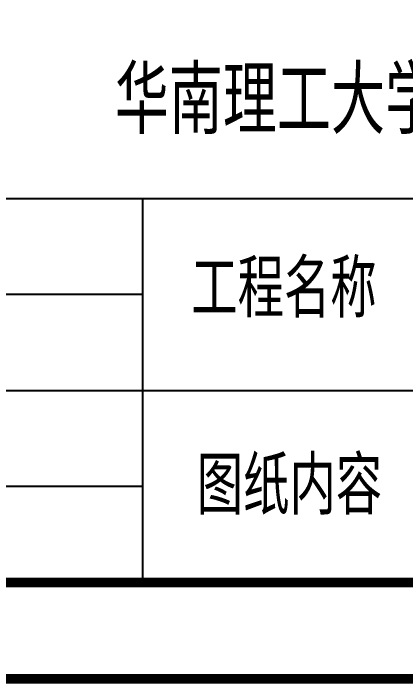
# Model space of a CAD drawing. Extents: x 31132 to 885236, y 345273 to 1212165.
# Drawn here: x 275056 to 277595, y 536341 to 540685 of the extents above; entities that cross this region are included whole.
import ezdxf

# ---------------------------------------------------------------- set-up
doc = ezdxf.new("R2010")
doc.units = 0
doc.header["$LTSCALE"] = 1000
for name, color, linetype in [('PUB_TITLE', 4, 'CONTINUOUS'), ('TEXT', 7, 'CONTINUOUS'), ('TK', 4, 'CONTINUOUS')]:
    doc.layers.add(name, color=color, linetype=linetype)
doc.styles.add('TSSD_Rein', font='tssdeng.shx', dxfattribs={"width": 0.7, "bigfont": 'hztxt.shx'})

msp = doc.modelspace()

# ---------------------------------------------------------------- linework, layer by layer
at = {"layer": 'PUB_TITLE', "color": 4}
for p, q in [((271475.3, 539484.75), (285537.8, 539484.75)), ((275891.17, 539484.75), (275891.17, 536997.28)), ((275891.17, 538862.89), (271475.3, 538862.89)), ((271475.3, 538241.02), (285537.8, 538241.02)), ((275891.17, 537619.15), (271475.3, 537619.15))]:
    msp.add_line(p, q, dxfattribs=at)
at = {"layer": 'TK', "const_width": 62.5}
for points in [[(233662.8, 536372.28), (233662.8, 573497.28), (286162.8, 573497.28), (286162.8, 536372.28)], [(236787.8, 536997.28), (236787.8, 572872.28), (285537.8, 572872.28), (285537.8, 536997.28)]]:
    msp.add_lwpolyline(points, close=True, dxfattribs=at)

# ---------------------------------------------------------------- texts
at = {"layer": 'TEXT', "style": 'TSSD_Rein', "width": 0.8}
msp.add_text('华南理工大学土木与交通学院高等钢结构课程设计', height=437.5, dxfattribs=at).set_placement((275711.81, 539902.61))
at = {"layer": 'TEXT', "lineweight": 20, "style": 'TSSD_Rein', "width": 0.8}
for s, p in [('工程名称', (276207.41, 538713.12)), ('图纸内容', (276243.02, 537436.34))]:
    msp.add_text(s, height=375, dxfattribs=at).set_placement(p)

doc.saveas('drawing.dxf')
